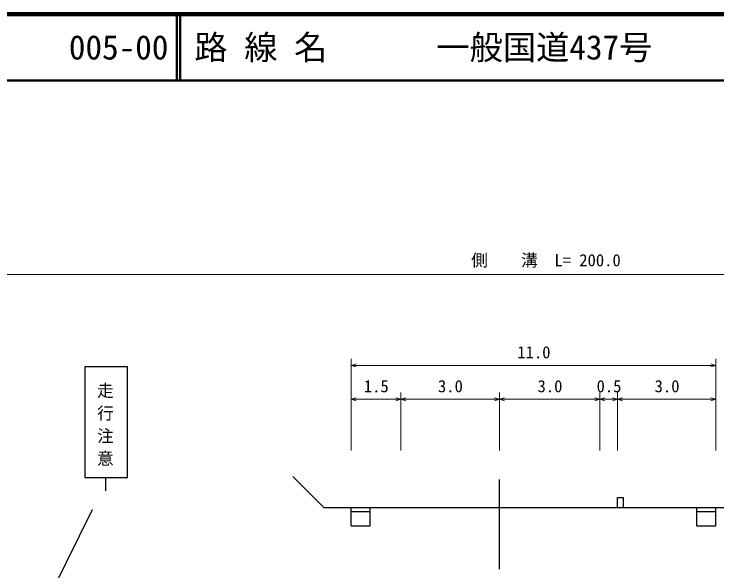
# Model space of a CAD drawing. Units: millimetres, scale not verified. Extents: x 40000 to 680000, y 20000 to 380000.
# Drawn here: x 153286 to 258912, y 296296 to 380000 of the extents above; entities that cross this region are included whole.
import ezdxf
from ezdxf.enums import TextEntityAlignment as Align

# ---------------------------------------------------------------- set-up
doc = ezdxf.new("R2010")
doc.units = ezdxf.units.MM
doc.header["$LTSCALE"] = 1000
for name, color, linetype, lineweight in [('M-BGD', 7, 'Continuous', 25), ('M-STR-HTXT', 7, 'Continuous', 13), ('M-STR-STRC', 7, 'Continuous', 25), ('M-TTL', 2, 'Continuous', 140), ('M-TTL-LINE', 7, 'Continuous', 50)]:
    doc.layers.add(name, color=color, linetype=linetype, lineweight=lineweight)
doc.layers.add('M-TTL-TXT', color=7, linetype='Continuous')
doc.styles.add('@ＭＳ ゴシック', font='')
doc.styles.add('ＭＳ ゴシック', font='')
doc.styles.get('@ＭＳ ゴシック').set_extended_font_data('@MS Gothic')
doc.styles.get('ＭＳ ゴシック').set_extended_font_data('MS Gothic')

msp = doc.modelspace()

# ---------------------------------------------------------------- linework, layer by layer
at = {"layer": 'M-BGD'}
for p, q in [((195177, 310487), (199836, 305828)), ((226215, 296567), (226215, 310038)), ((243952, 307344), (244850, 307344)), ((243952, 305828), (243952, 307344)), ((244850, 305828), (244850, 307344)), ((199836, 305828), (262586, 305828)), ((203933, 303078), (203933, 305828)), ((206795, 303078), (206795, 305828)), ((255907, 303078), (255907, 305828)), ((258769, 303078), (258769, 305828)), ((203933, 305211), (206795, 305211)), ((255907, 305211), (258769, 305211)), ((203933, 303078), (206795, 303078)), ((255907, 303078), (258769, 303078))]:
    msp.add_line(p, q, dxfattribs=at)
at = {"layer": 'M-STR-HTXT'}
for p, q in [((150232, 340835), (344901, 340835)), ((203933, 323099), (203933, 328200)), ((258769, 328200), (258769, 323099)), ((203933, 327200), (258769, 327200)), ((203933, 314416), (203933, 323099)), ((211387, 323099), (211387, 314416)), ((226215, 323099), (226215, 314416)), ((241317, 323099), (241317, 314416)), ((243952, 323099), (243952, 314416)), ((258769, 323099), (258769, 314416)), ((203933, 322099), (211387, 322099)), ((211387, 322099), (226215, 322099)), ((226215, 322099), (241317, 322099)), ((241317, 322099), (243952, 322099)), ((243952, 322099), (258769, 322099))]:
    msp.add_line(p, q, dxfattribs=at)
for points in [[(204683, 326985), (203933, 327200), (204683, 327414)], [(258019, 327416), (258769, 327200), (258019, 326986)], [(204683, 321884), (203933, 322099), (204683, 322313)], [(210637, 322315), (211387, 322099), (210637, 321886)], [(212137, 321884), (211387, 322099), (212137, 322313)], [(225465, 322315), (226215, 322099), (225465, 321886)], [(226965, 321884), (226215, 322099), (226965, 322313)], [(240567, 322315), (241317, 322099), (240567, 321886)], [(242067, 321884), (241317, 322099), (242067, 322313)], [(243202, 322315), (243952, 322099), (243202, 321886)], [(244702, 321884), (243952, 322099), (244702, 322313)], [(258019, 322315), (258769, 322099), (258019, 321886)]]:
    msp.add_lwpolyline(points, dxfattribs=at)
at = {"layer": 'M-STR-STRC'}
for p, q in [((163938, 326980), (163938, 310363)), ((170323, 326980), (163938, 326980)), ((170323, 310363), (170323, 326980)), ((163938, 310363), (170323, 310363)), ((167012, 310363), (167012, 308344)), ((151196, 277522), (165083, 305531))]:
    msp.add_line(p, q, dxfattribs=at)
at = {"layer": 'M-TTL'}
msp.add_line((680000, 380000), (40000, 380000), dxfattribs=at)
at = {"layer": 'M-TTL-LINE'}
for p, q in [((177750, 380000), (177750, 370000)), ((178250, 380000), (178250, 370000)), ((40000, 370000), (680000, 370000))]:
    msp.add_line(p, q, dxfattribs=at)

# ---------------------------------------------------------------- texts
at = {"layer": 'M-STR-HTXT', "style": 'ＭＳ ゴシック'}
for s, p in [('側\u3000\u3000溝\u3000L= 200.0', (221979, 341535)), ('11.0', (228913, 327700)), ('1.5', (205847, 322599)), ('3.0', (216989, 322599)), ('3.0', (231954, 322599)), ('0.5', (240822, 322599)), ('3.0', (249548, 322599))]:
    msp.add_text(s, height=1833, dxfattribs=at).set_placement(p, align=Align.BOTTOM_LEFT)
at = {"layer": 'M-STR-STRC', "insert": (165829, 324674), "char_height": 1833, "attachment_point": 7, "rotation": 270, "style": '@ＭＳ ゴシック'}
msp.add_mtext('\\T1.36;走行注意', dxfattribs=at)
at = {"layer": 'M-TTL-TXT', "style": 'ＭＳ ゴシック'}
for s, p in [('路 線 名', (180380, 375000)), ('一般国道437号', (216734, 375000)), ('005-00', (161521, 375000))]:
    msp.add_text(s, height=3666, dxfattribs=at).set_placement(p, align=Align.MIDDLE_LEFT)

doc.saveas('drawing.dxf')
